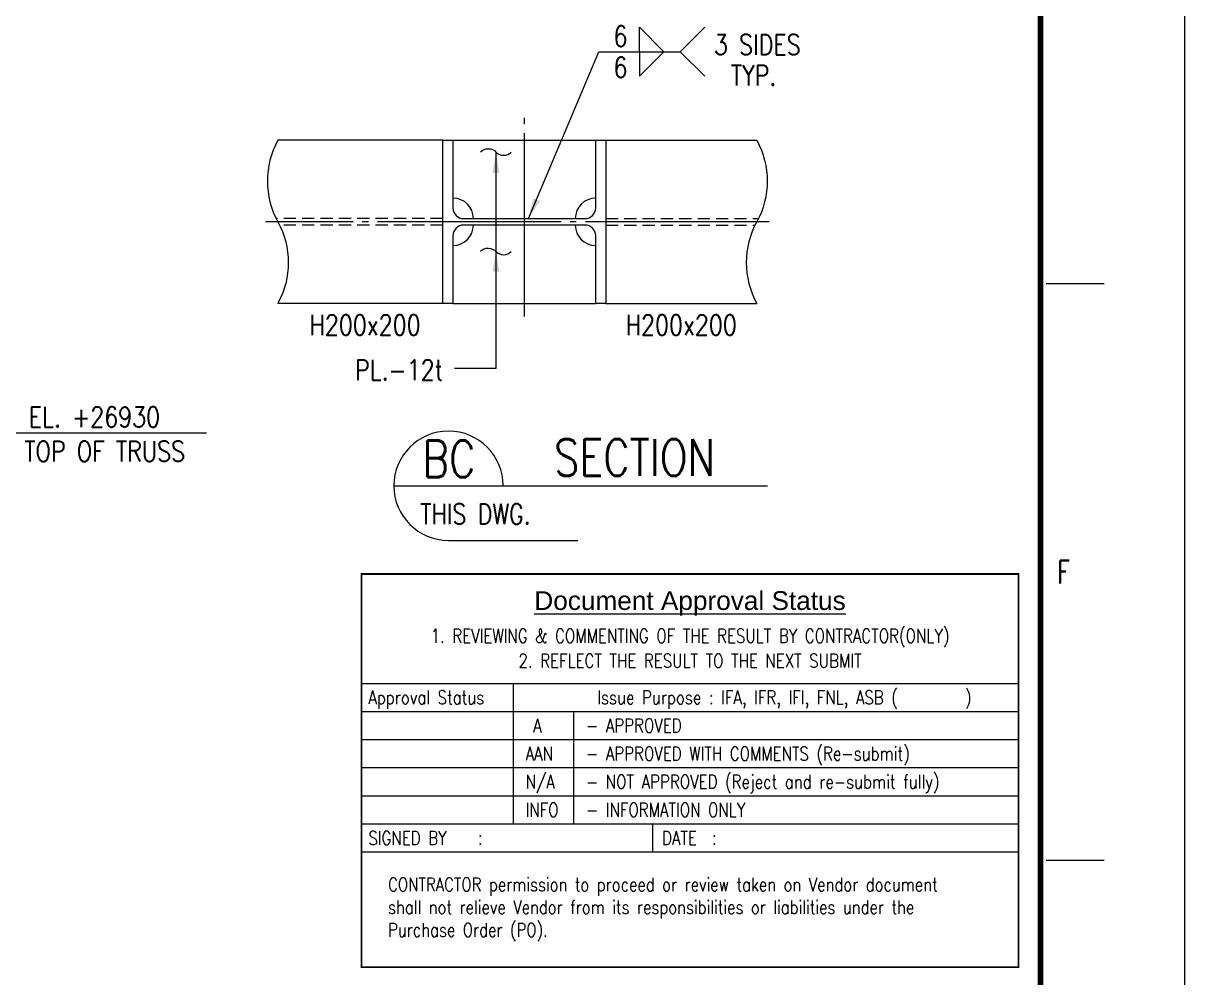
# Model space of a CAD drawing. Header units: millimetres. Extents: x 0 to 232280, y -26939 to 23794.
# Drawn here: x 136805 to 142501, y -21088 to -16405 of the extents above; entities that cross this region are included whole.
import ezdxf
from ezdxf.enums import TextEntityAlignment as Align

# ---------------------------------------------------------------- set-up
doc = ezdxf.new("R2010")
doc.units = ezdxf.units.MM
doc.header["$LTSCALE"] = 30
doc.linetypes.add('JNK-CENTER', pattern=[34, 30, -1.5, 1, -1.5])
doc.linetypes.add('JNK-HIDDEN', pattern=[3, 2, -1])
for name, color, linetype in [('CEN-R', 1, 'JNK-CENTER'), ('CON-C', 4, 'Continuous'), ('CON-G', 3, 'Continuous'), ('CON-W', 7, 'Continuous'), ('CON-Y', 2, 'Continuous'), ('Dim-W', 7, 'Continuous'), ('HID-Y', 2, 'JNK-HIDDEN'), ('TXT-Y', 2, 'Continuous')]:
    doc.layers.add(name, color=color, linetype=linetype)
doc.styles.add('Arial', font='arial.ttf', dxfattribs={"height": 0.2})
doc.styles.add('ROMANS', font='ROMANS.shx', dxfattribs={"width": 0.8})
doc.styles.add('SIMPLEX', font='simplex.shx', dxfattribs={"width": 0.8})
doc.dimstyles.new('DIM40x4', dxfattribs={"dimscale": 40, "dimtxt": 2.5, "dimasz": 2.5, "dimexe": 1, "dimexo": 1, "dimgap": 1, "dimtad": 1, "dimdec": 1, "dimlfac": 0.25, "dimdsep": 46, "dimtxsty": 'SIMPLEX', "dimcen": 2.5, "dimclrd": 7, "dimclre": 7, "dimclrt": 2, "dimadec": 1, "dimazin": 2, "dimtfac": 1, "dimtdec": 1, "dimtmove": 2, "dimatfit": 3, "dimfxl": 1, "dimtfill": 1, "dimtolj": 1, "dimtzin": 0, "dimarcsym": 1})

# ---------------------------------------------------------------- blocks, each defined once
blk = doc.blocks.new('TITLE')
at = {"color": 7}
for p, q in [((841, 0), (841, 594.85)), ((824.02, 230.41), (831.1, 230.41)), ((824.02, 159.68), (831.1, 159.68))]:
    blk.add_line(p, q, dxfattribs=at)
at = {"color": 7, "const_width": 0.707}
blk.add_lwpolyline([(823.32, 17.33), (823.32, 577.17)], dxfattribs=at)
at = {"color": 7, "style": 'ROMANS', "width": 0.7}
blk.add_text('F', height=2.83, dxfattribs=at).set_placement((826.15, 195.04), align=Align.MIDDLE)
blk = doc.blocks.new('STAMP')
for p, q in [((-11045, 4772), (0, 4772)), ((-8497, 4772), (-8497, 2410)), ((-11045, 4300), (0, 4300)), ((-7481, 4300), (-7481, 2410)), ((-11045, 3827), (0, 3827)), ((-11045, 3355), (0, 3355)), ((-11045, 2882), (0, 2882)), ((-11045, 2410), (0, 2410)), ((-6151, 2410), (-6151, 1937)), ((-11045, 1937), (0, 1937))]:
    blk.add_line(p, q)
at = {"const_width": 30}
blk.add_lwpolyline([(-11045, 0), (-11045, 6612), (0, 6612), (0, 0)], close=True, dxfattribs=at)
at = {"style": 'Arial'}
blk.add_text('%%UDocument Approval Status', height=315, dxfattribs=at).set_placement((-5522, 6164), align=Align.MIDDLE_CENTER)
at = {"style": 'ROMANS', "width": 0.8}
for s, p in [('1. REVIEWING & COMMENTING OF THE RESULT BY CONTRACTOR(ONLY)', (-5522, 5572)), ('2. REFLECT THE RESULT TO THE NEXT SUBMIT', (-5522, 5152)), ('   Issue Purpose : IFA, IFR, IFI, FNL, ASB (     )', (-4143, 4536))]:
    blk.add_text(s, height=231, dxfattribs=at).set_placement(p, align=Align.MIDDLE_CENTER)
for s, p in [('Approval Status', (-10929, 4536)), (' A', (-8286, 4063)), ('  - APPROVED', (-7524, 4063)), ('  - APPROVED WITH COMMENTS (Re-submit)', (-7524, 3591)), ('AAN', (-8286, 3591)), ('N/A', (-8286, 3118)), ('  - NOT APPROVED (Reject and re-submit fully)', (-7524, 3118)), ('INFO', (-8286, 2646)), ('  - INFORMATION ONLY', (-7524, 2646)), ('SIGNED BY   :', (-10929, 2173)), ('DATE  :', (-5993, 2173))]:
    blk.add_text(s, height=231, dxfattribs=at).set_placement(p, align=Align.MIDDLE_LEFT)
at = {"insert": (-10597, 1505), "char_height": 228.9, "width": 10455.72, "attachment_point": 1, "style": 'ROMANS'}
blk.add_mtext('CONTRACTOR permission to proceed or review taken on Vendor document shall not relieve Vendor from its responsibilities or liabilities under the Purchase Order (PO).', dxfattribs=at)
blk = doc.blocks.new('SECTITLE')
at = {"layer": 'CON-G'}
for p, q in [((-1.7, 0), (44.1, 0)), ((5, -6.7), (20.86, -6.7))]:
    blk.add_line(p, q, dxfattribs=at)
blk.add_arc((5, 0), 6.7, 0, 270, dxfattribs=at)
at = {"layer": 'CON-C', "style": 'SIMPLEX', "width": 0.8}
for tag, p in [('ELEVATION', (27.83, 1.22)), ('A', (5.06, 1.04))]:
    blk.add_attdef(tag, text='', height=4.5, dxfattribs=at).set_placement(p, align=Align.CENTER)
at = {"layer": 'CON-Y', "style": 'SIMPLEX', "width": 0.8}
blk.add_attdef('SCALE', text='', height=2.5, dxfattribs=at).set_placement((44.9, -3.72), align=Align.RIGHT)
blk.add_attdef('H0000-0000', (1.54, -4.72), '', height=2.5, dxfattribs=at)

msp = doc.modelspace()

# ---------------------------------------------------------------- linework, layer by layer
for p, q in [((139826.93, -16544.47), (139826.93, -16424.47)), ((139826.93, -16424.47), (139946.93, -16544.47)), ((139826.93, -16544.47), (139826.93, -16664.47)), ((139826.93, -16664.47), (139946.93, -16544.47))]:
    msp.add_line(p, q)
at = {"layer": 'CEN-R'}
for p, q in [((139262.16, -17844.2), (139262.16, -16844.2)), ((140462.1, -17378.96), (137993.03, -17378.96))]:
    msp.add_line(p, q, dxfattribs=at)
at = {"layer": 'CON-G'}
for p, q in [((138862.16, -16978.96), (138053.03, -16978.96)), ((138912.16, -16978.96), (139612.16, -16978.96)), ((139662.16, -16978.96), (140402.1, -16978.96)), ((138862.16, -17778.96), (138053.03, -17778.96)), ((138912.16, -17778.96), (139612.16, -17778.96)), ((139662.16, -17778.96), (140402.1, -17778.96))]:
    msp.add_line(p, q, dxfattribs=at)
msp.add_lwpolyline([(138862.16, -17778.96), (138862.16, -16978.96), (138912.16, -16978.96), (138912.16, -17310.96, 0.4142136), (138964.16, -17362.96), (139560.16, -17362.96, 0.4142136), (139612.16, -17310.96), (139612.16, -16978.96), (139662.16, -16978.96), (139662.16, -17778.96), (139612.16, -17778.96), (139612.16, -17446.96, 0.4142136), (139560.16, -17394.96), (138964.16, -17394.96, 0.4142136), (138912.16, -17446.96), (138912.16, -17778.96), (138862.16, -17778.96)], format="xyb", dxfattribs=at)
for centre, start, end in [((138912.16, -17362.96), 0, 90), ((139612.16, -17362.96), 90, 180), ((138912.16, -17394.96), 270, 0), ((139612.16, -17394.96), 180, 270)]:
    msp.add_arc(centre, 100, start, end, dxfattribs=at)
at = {"layer": 'CON-W'}
for p, q in [((140146.93, -16424.47), (140026.93, -16544.47)), ((139626.93, -16544.47), (140026.93, -16544.47)), ((140026.93, -16544.47), (140146.93, -16664.47))]:
    msp.add_line(p, q, dxfattribs=at)
for points in [[(138053.03, -16978.96, 0.2550891), (138053.03, -17378.96, -0.2579286), (138053.03, -17778.96)], [(140402.1, -16978.96, -0.2550891), (140402.1, -17378.96, 0.2579286), (140402.1, -17778.96)]]:
    msp.add_lwpolyline(points, format="xyb", dxfattribs=at)
at = {"layer": 'Dim-W'}
msp.add_line((137703.89, -18416.23), (136745.16, -18416.23), dxfattribs=at)
msp.add_line((137703.89, -18416.23), (136745.16, -18416.23), dxfattribs=at)
at = {"layer": 'Dim-W', "ltscale": 0.5}
for points in [[(139047.87, -17035.53, -0.4142136), (139122.99, -17036.57, 0.4142136), (139198.1, -17037.61)], [(139047.87, -17523.02, -0.4142136), (139122.99, -17524.07, 0.4142136), (139198.1, -17525.11)]]:
    msp.add_lwpolyline(points, format="xyb", dxfattribs=at)
msp.add_lwpolyline([(139122.99, -17524.07), (139122.99, -18099.2), (138920.14, -18099.2)], dxfattribs=at)
at = {"layer": 'HID-Y'}
for p, q in [((138862.16, -17362.96), (138044.74, -17362.96)), ((139662.16, -17362.96), (140410.38, -17362.96)), ((138862.16, -17394.96), (138061.42, -17394.96)), ((139662.16, -17394.96), (140393.71, -17394.96))]:
    msp.add_line(p, q, dxfattribs=at)

# ---------------------------------------------------------------- block references
at = {"linetype": 'ByBlock', "xscale": 39.99999999599994, "yscale": 39.99999999599994, "zscale": 39.99999999599994}
msp.add_blockref('TITLE', (108860.97, -26898.29), dxfattribs=at)
at = {"layer": 'Dim-W', "xscale": 40, "yscale": 40, "zscale": 40}
msp.add_blockref('SECTITLE', (138690.23, -18673.96), dxfattribs=at).add_auto_attribs({'H0000-0000': 'THIS DWG.', 'A': 'BC', 'ELEVATION': 'SECTION'})
at = {"layer": 'Dim-W', "xscale": 0.2917709854399863, "yscale": 0.2917709854399863, "zscale": 0.2917709854399863}
msp.add_blockref('STAMP', (141685.81, -21035.68), dxfattribs=at)

# ---------------------------------------------------------------- texts
at = {"layer": 'CON-W', "color": 2, "style": 'SIMPLEX', "width": 0.8}
for p in [(139699.39, -16518.08), (139699.39, -16670.86)]:
    msp.add_text('6', height=100, dxfattribs=at).set_placement(p)
at = {"layer": 'CON-Y', "style": 'SIMPLEX', "width": 0.8}
for s, p in [('H200x200', (138481, -17935.11)), ('H200x200', (140031.49, -17935.11)), ('PL.-12t', (138647.41, -18155.52))]:
    msp.add_text(s, height=100, dxfattribs=at).set_placement(p, align=Align.CENTER)
msp.add_text('EL. +26930', height=100, dxfattribs=at).set_placement((136831.37, -18386.39))
at = {"layer": 'CON-Y', "color": 2, "style": 'SIMPLEX', "width": 0.8}
msp.add_text('TOP OF TRUSS', height=100, dxfattribs=at).set_placement((136810.01, -18554.5))
at = {"layer": 'TXT-Y', "style": 'SIMPLEX', "width": 0.8}
for s, p in [('3 SIDES', (140191.62, -16510.14)), ('TYP.', (140275.02, -16660.02))]:
    msp.add_text(s, height=100, dxfattribs=at).set_placement(p, align=Align.MIDDLE_LEFT)

# ---------------------------------------------------------------- leaders
at = {"layer": 'CON-W'}
for points in [[(139282.65, -17362.96), (139626.93, -16544.47)], [(139122.99, -17038.68), (139122.99, -17708.25)], [(139122.99, -17524.07), (139122.99, -18099.2)]]:
    msp.add_leader(points, dimstyle='DIM40x4', dxfattribs=at)

doc.saveas('drawing.dxf')
